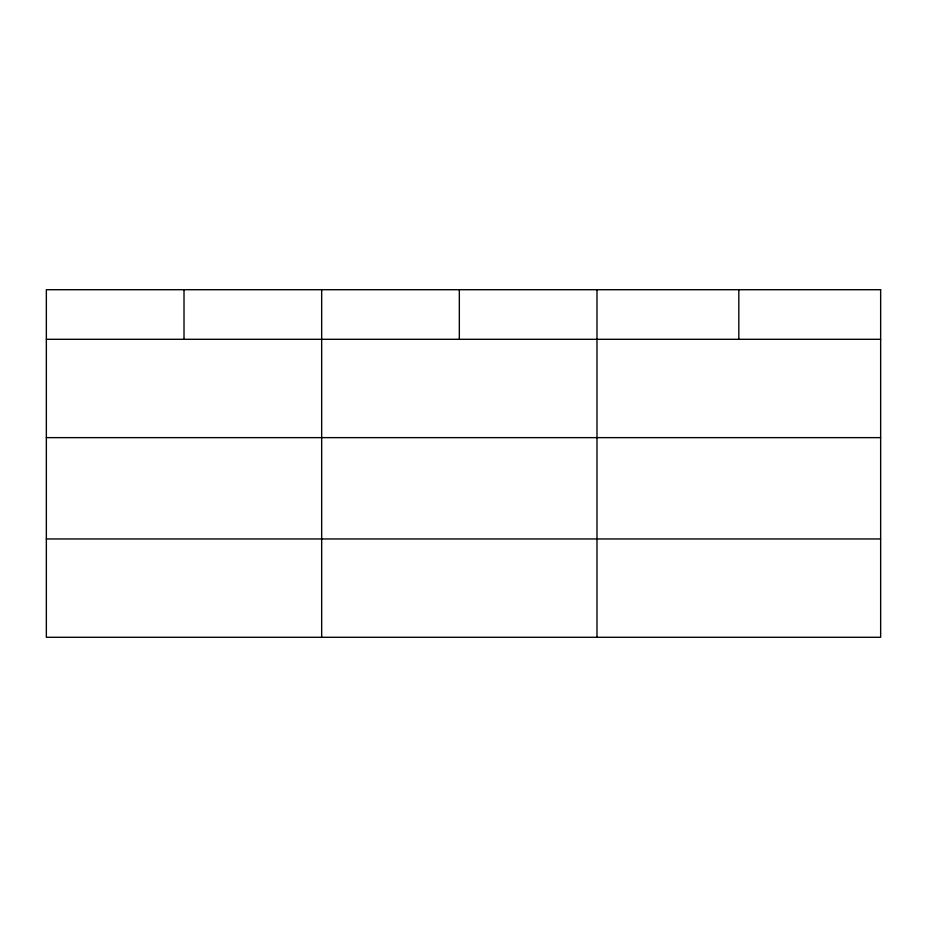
<?xml version="1.0" encoding="UTF-8"?>
<svg xmlns="http://www.w3.org/2000/svg" width="927" height="927" viewBox="0 0 927 927"><rect width="100%" height="100%" fill="white"/><g stroke="black" fill="none" stroke-linecap="round" stroke-linejoin="round"><path stroke-width="1.39" d="M46.35 339.305L880.65 339.305M46.35 437.637L880.65 437.637M46.35 538.958L880.65 538.958M738.819 289.711L738.819 339.305M596.988 289.711L596.988 637.289M459.328 289.711L459.328 339.305M321.669 289.711L321.669 637.289M184.01 289.711L184.01 339.305M880.65 289.711L46.35 289.711L46.35 637.289L880.65 637.289L880.65 289.711"/></g></svg>
